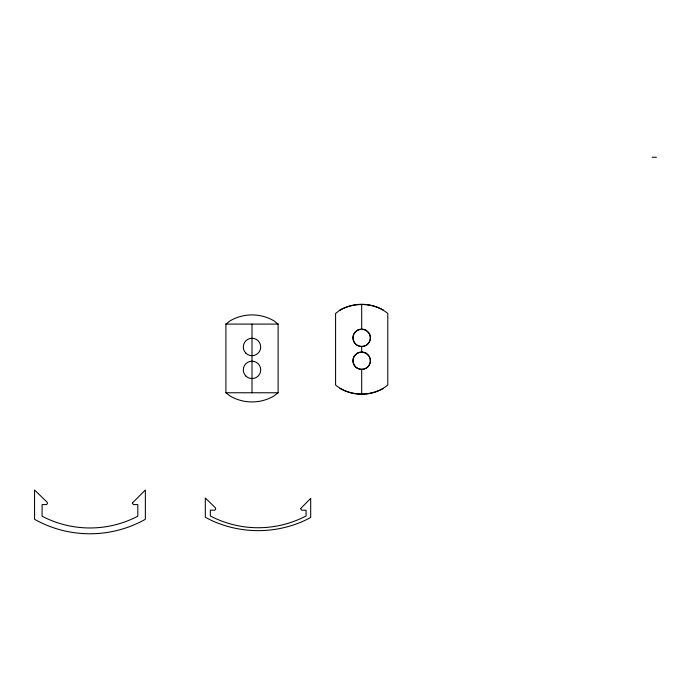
<?xml version="1.0" encoding="UTF-8"?>
<svg xmlns="http://www.w3.org/2000/svg" width="691" height="691" viewBox="0 0 691 691"><rect width="100%" height="100%" fill="white"/><g stroke="black" fill="none" stroke-linecap="round" stroke-linejoin="round"><path stroke-width="1.04" d="M225.905 324.088L230.25 320.745A43.507 43.507 0 0 1 273.766 320.745L278.11 324.088L278.11 392.764L273.766 396.107A43.507 43.507 0 0 1 230.25 396.107L225.905 392.764L225.905 324.088L278.11 324.088M339.929 310.129L335.584 313.464L335.584 385.051C350.121 397.023 373.252 397.023 387.789 385.051L387.789 313.464C374.557 302.485 354.742 301.932 339.929 310.129A43.507 43.507 0 0 1 383.436 310.129M361.687 329.106L357.333 330.272L354.146 333.459A8.62 8.525 -90 0 0 354.146 342.166C357.195 347.832 366.17 347.832 369.219 342.166A8.62 8.525 -90 0 0 369.219 333.459L366.04 330.272L361.687 329.106L361.687 304.299M361.687 352.004L357.333 353.17L354.146 356.357A8.62 8.525 -90 0 0 354.146 365.055C357.195 370.721 366.17 370.721 369.219 365.055A8.62 8.525 -90 0 0 369.219 356.357L366.04 353.17L361.687 352.004L361.687 346.511M652.097 157.228L656.45 157.228M225.905 392.764L278.11 392.764M361.687 369.409L361.687 394.215M252.008 324.088L252.008 392.764M383.436 388.385A43.507 43.507 0 0 1 339.929 388.385M132.387 503.005L133.242 504.482A1.451 1.451 0 0 0 133.829 504.603L137.811 504.603L137.811 516.203A103.244 103.244 0 0 1 42.091 516.203L42.091 504.603L46.072 504.603A1.451 1.451 0 0 0 46.66 504.482L47.454 503.609L47.221 502.271L34.55 489.997L34.55 519.312A113.341 113.341 0 0 0 145.352 519.304L145.352 489.997L132.387 503.005M300.628 508.576L301.483 510.053A1.451 1.451 0 0 0 302.071 510.174L306.053 510.174L306.053 515.978A103.244 103.244 0 0 1 210.332 515.978L210.332 510.174L214.314 510.174A1.451 1.451 0 0 0 214.901 510.053L215.696 509.181L215.462 507.842L205.313 498.012L205.313 517.274L211.386 520.392A111.985 111.985 0 0 0 305.007 520.392L310.691 517.464L310.691 498.375L300.628 508.576M245.858 353.136A8.698 8.698 0 0 0 260.412 349.231A8.698 8.698 0 0 0 249.753 338.573A8.698 8.698 0 0 0 245.858 353.136M245.858 376.025A8.698 8.698 0 0 0 260.412 372.129A8.698 8.698 0 0 0 249.753 361.471A8.698 8.698 0 0 0 245.858 376.025M355.537 343.963A8.698 8.698 0 0 0 370.091 340.067A8.698 8.698 0 0 0 359.432 329.408A8.698 8.698 0 0 0 355.537 343.963M357.333 368.243A8.698 8.698 0 0 0 370.385 360.702A8.698 8.698 0 0 0 357.333 353.17A8.698 8.698 0 0 0 357.333 368.243"/></g></svg>
